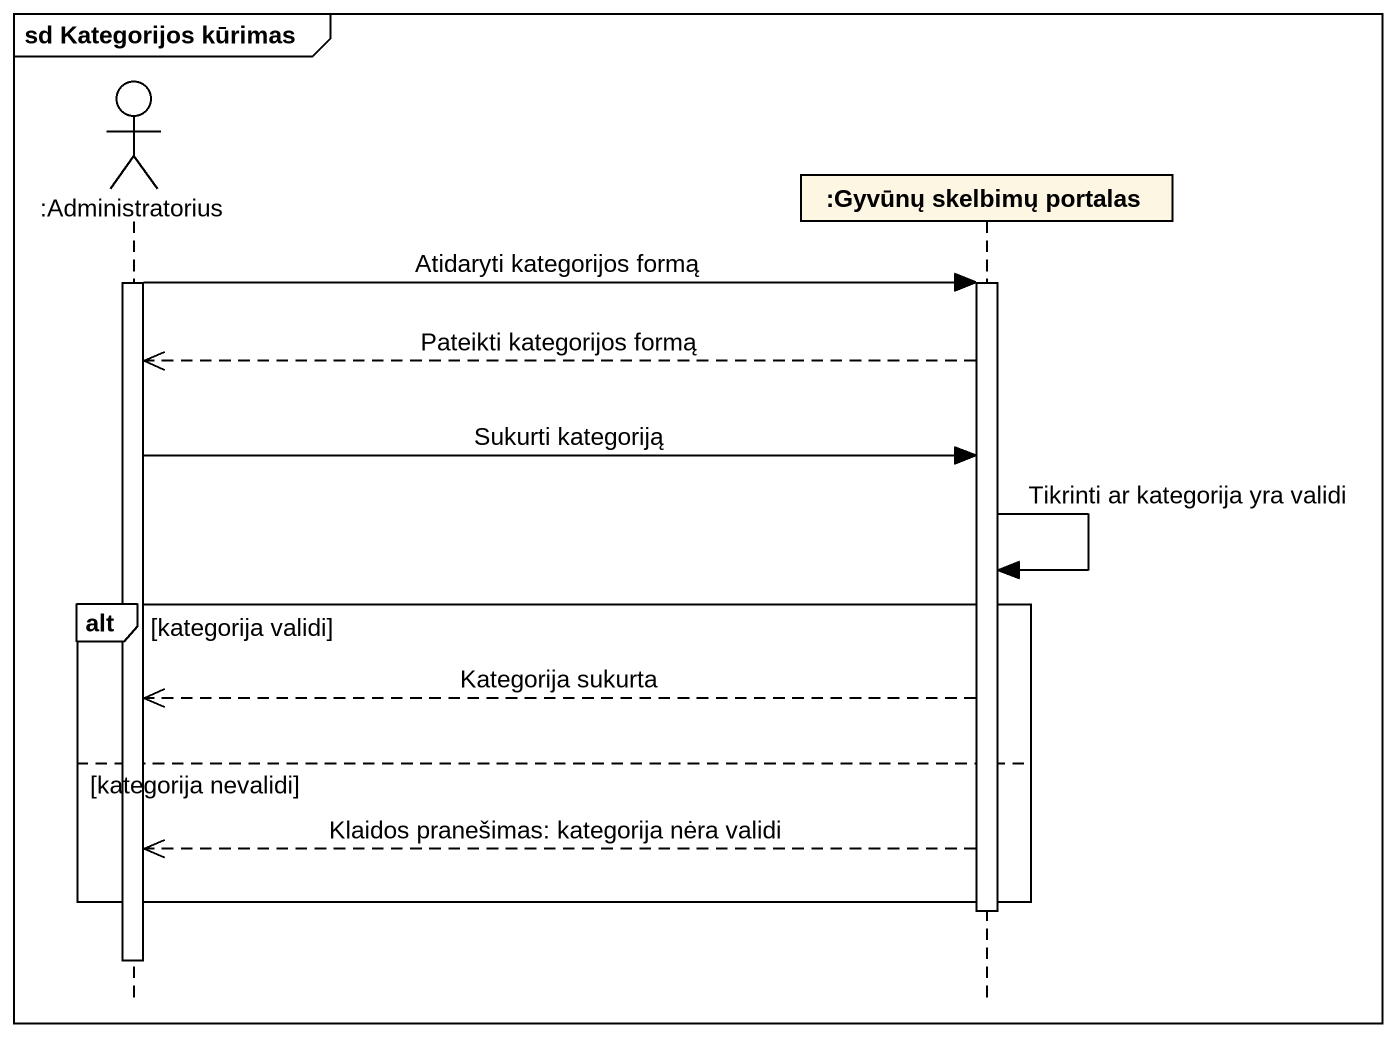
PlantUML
@startuml
mainframe sd Kategorijos kūrimas
hide footbox
actor ":Administratorius" as Administratorius
participant ":Gyvūnų skelbimų portalas" as Gyvūnų_skelbimų_portalas

activate Administratorius
Administratorius -> Gyvūnų_skelbimų_portalas : Atidaryti kategorijos formą
activate Gyvūnų_skelbimų_portalas
Gyvūnų_skelbimų_portalas -->> Administratorius : Pateikti kategorijos formą
Administratorius -> Gyvūnų_skelbimų_portalas : Sukurti kategoriją
Gyvūnų_skelbimų_portalas -> Gyvūnų_skelbimų_portalas : Tikrinti ar kategorija yra validi
alt kategorija validi
  Gyvūnų_skelbimų_portalas -->> Administratorius : Kategorija sukurta
else kategorija nevalidi
  Gyvūnų_skelbimų_portalas -->> Administratorius : Klaidos pranešimas: kategorija nėra validi
end
deactivate Gyvūnų_skelbimų_portalas
deactivate Administratorius
@enduml
